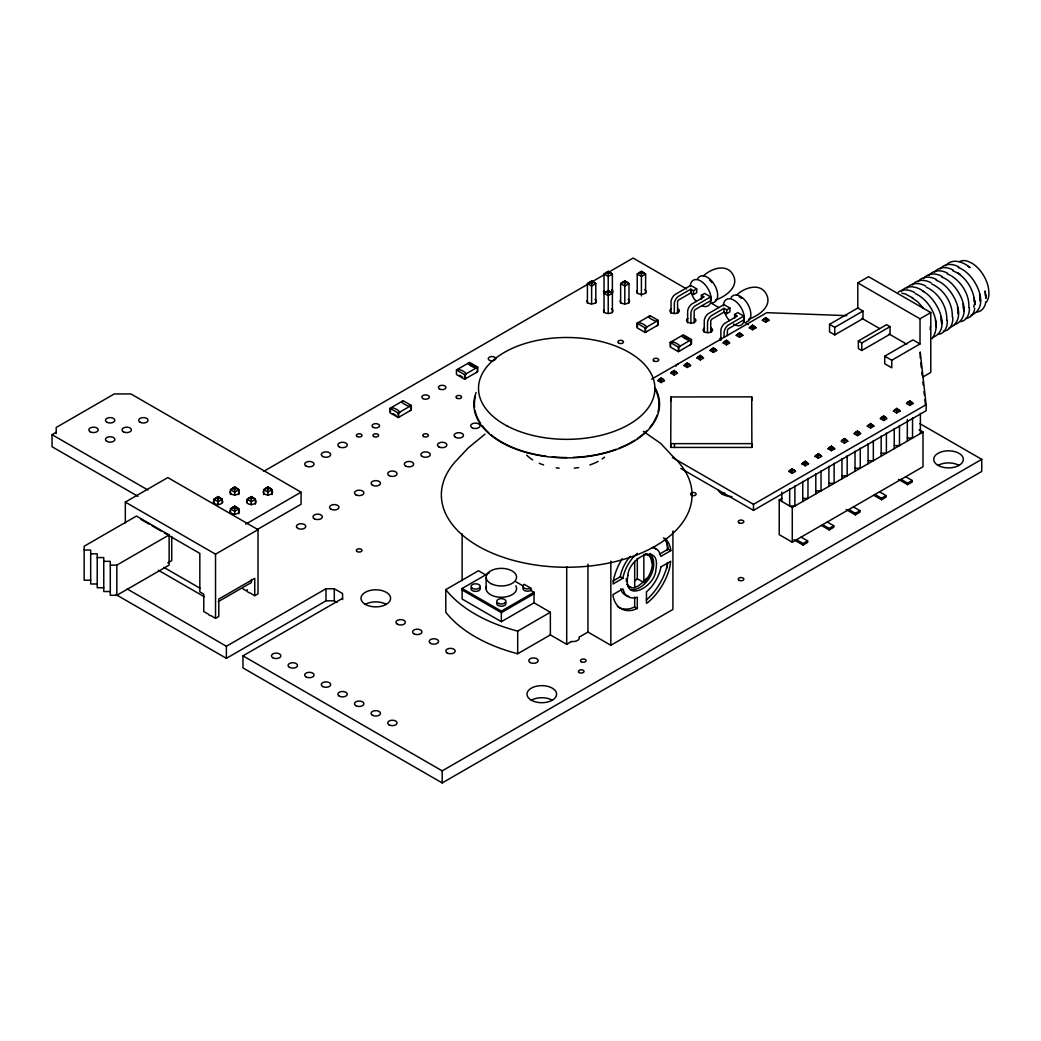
<?xml version="1.0" encoding="UTF-8"?>
<svg xmlns="http://www.w3.org/2000/svg" width="1041" height="1041" viewBox="0 0 1041 1041"><rect width="100%" height="100%" fill="white"/><g stroke="black" fill="none" stroke-linecap="round" stroke-linejoin="round"><path stroke-width="1.5" d="M670.703 447.422L670.99 396.959L751.732 396.868L751.875 447.422L670.703 447.422L670.703 443.648L751.875 443.648L751.875 447.422M930.212 329.789L930.329 326.575M946.776 320.225C947.375 306.575 938.618 292.755 926.23 287.147M952.307 317.037C952.892 303.386 944.135 289.567 931.747 283.959M968.872 307.472C969.522 294.876 961.949 282.527 951.448 275.93M947.271 320.42C947.765 326.367 944.864 333.979 938.019 334.356M952.788 317.232C953.283 323.178 950.381 330.791 943.549 331.168M969.353 307.668C969.848 313.614 966.946 321.227 960.114 321.604M612.915 581.047L620.319 576.766L620.54 575.205A27.73 16.005 -60 0 1 630.143 556.336M622.232 558.692A41.601 24.021 -60 0 0 613.917 578.21L613.058 583.988L622.934 578.275L623.156 576.714A27.73 16.005 -60 0 1 632.759 557.846L637.3 553.292M667.645 562.66L667.216 565.536A41.601 24.021 -60 0 1 646.383 599.954M973.764 307.095L974.389 304.284M974.714 308.292C974.259 313.159 970.889 318.169 965.632 318.416M985.762 301.916C985.293 306.783 981.936 311.793 976.679 312.04M657.795 380.668L661.126 378L664.444 380.668L661.126 382.581L657.795 380.668L660.02 379.392M670.872 373.12L674.191 370.453L677.509 373.12L674.191 375.033L670.872 373.12L674.191 370.453M683.95 365.573L687.268 362.906L690.586 365.573L687.268 367.486L683.95 365.573L686.162 364.298M697.015 358.026L700.333 355.358L703.664 358.026L700.333 359.939L697.015 358.026L700.333 355.358M710.092 350.479L713.41 347.811L716.728 350.479L713.41 352.392L710.092 350.479L713.41 348.566L716.728 350.479M723.157 342.931L726.488 340.264L729.806 342.931L726.488 344.844L723.157 342.931L726.488 340.264M736.234 335.384L739.552 332.717L742.871 335.384L739.552 337.297L736.234 335.384L738.446 334.109M749.312 327.837L752.63 325.169L755.948 327.837L752.63 329.75L749.312 327.837L752.63 325.924L755.948 327.837M762.376 320.29L765.695 317.622L769.026 320.29L765.695 322.203L762.376 320.29L765.695 318.377L769.026 320.29M788.844 471.417L792.175 468.762L795.493 471.417L792.175 473.343L788.844 471.417L792.175 469.504L795.493 471.417M801.921 463.87L805.24 461.215L808.558 463.87L805.24 465.795L801.921 463.87L805.24 461.957L808.558 463.87M814.999 456.322L818.317 453.668L821.635 456.322L818.317 458.248L814.999 456.322L817.211 455.047M828.063 448.775L831.382 446.121L834.713 448.775L831.382 450.701L828.063 448.775L830.276 447.5M842.468 439.718L841.141 441.228L844.459 443.154L847.777 441.228L844.459 438.573L842.468 439.718L844.459 440.877L846.45 439.718M854.206 433.681L857.537 431.026L860.855 433.681L857.537 435.606L854.206 433.681L857.537 431.026M867.283 426.133L870.601 423.479L873.92 426.133L870.601 428.059L867.283 426.133L869.495 424.858M880.361 418.586L883.679 415.932L886.997 418.586L883.679 420.512L880.361 418.586L882.573 417.311M893.425 411.039L896.743 408.384L900.062 411.039L896.743 412.965L893.425 411.039L896.743 409.126L900.062 411.039M906.503 403.492L909.821 400.837L913.139 403.492L909.821 405.417L906.503 403.492L909.821 401.579L913.139 403.492M932.085 338.78C942.756 323.647 930.823 300.498 915.182 293.523M901.506 291.298C906.932 283.972 917.55 286.626 923.718 291.506M907.036 288.11C911.304 282.163 919.802 282.684 925.553 286.002M912.554 284.922C916.822 278.975 925.319 279.495 931.083 282.814M918.071 281.734C922.339 275.787 930.849 276.307 936.601 279.626M923.601 278.546C927.869 272.599 936.366 273.119 942.118 276.438M929.119 275.358C933.387 269.411 941.884 269.931 947.648 273.249M934.636 272.169C938.904 266.223 947.414 266.743 953.166 270.061M940.166 268.981C944.434 263.035 952.931 263.555 958.683 266.873M945.683 265.793C951.942 257.595 963.706 261.942 970.108 267.654L968.013 266.366M635.439 580.54L637.3 578.718L637.3 558.444M643.182 582.114L637.925 586.213L634.568 587.436M643.832 582.492L645.199 581.138A18.491 10.67 -60 0 0 646.383 554.346L643.832 554.424L643.832 582.492L637.3 578.718M484.989 434.175L468.255 447.877L455.724 461.254A125.349 72.363 0 0 0 571.743 567.202A125.349 72.363 0 0 0 672.655 456.218L660.684 443.401L643.429 431.442M530.78 588.165L524.287 584.365L523.584 584.886A4.619 2.668 0 0 0 524.69 588.347A4.619 2.668 0 0 0 530.78 588.165L530.819 590.403L534.033 592.251L534.033 602.817L501.346 621.685L462.126 599.043L462.126 588.477L489.361 572.758M531.535 589.883L530.78 590.429A4.619 2.668 0 0 1 525.198 590.807A4.619 2.668 0 0 1 523.102 587.801M222.254 502.517L222.254 499.277L218.076 496.583L213.886 499.277L213.886 502.517M238.857 494.553L238.857 489.699L234.68 486.993L230.49 489.699L230.49 494.553M238.857 513.734L238.857 508.867L234.68 506.16L230.49 508.867L230.49 512.107M255.461 504.143L255.461 499.277L251.271 496.583L247.094 499.277L247.094 502.517M272.065 494.553L272.065 489.699L267.875 486.993L263.698 489.699L263.698 494.553M595.79 303.074L595.79 283.62L591.613 280.914L587.423 283.62L587.423 303.074M612.394 312.664L612.394 274.03L608.217 271.337L604.027 274.03L604.027 312.664M604.027 293.211L608.217 290.504L612.394 293.211L608.217 295.618L604.027 293.211L606.812 291.597M628.998 303.074L628.998 283.62L624.808 280.914L620.631 283.62L620.631 303.074M645.602 293.484L645.602 274.03L641.412 271.337L637.235 274.03L637.235 293.484M137.946 496.336L52.05 446.745L52.05 434.67L56.201 432.275M125.323 522.946L125.323 502.1L167.809 477.572L258.012 529.648L258.012 593.799L254.746 595.686L251.467 593.799M218.076 496.869L213.886 499.277L218.076 501.697L222.254 499.277L218.076 496.583M234.68 487.279L230.49 489.699L234.68 492.107L238.857 489.699L234.68 486.993M590.221 282.007L587.423 283.62L591.613 286.041L595.79 283.62L591.613 280.914M608.217 271.623L604.027 274.03L608.217 276.451L612.394 274.03L608.217 271.337M263.581 471.417L589.557 283.217M592.368 281.591L603.611 275.097M606.422 273.484L633.11 258.064L686.54 288.904M215.981 497.78L218.076 498.99L220.158 497.78M232.585 488.203L234.68 489.413L236.762 488.203M589.518 282.124L591.613 283.334L593.708 282.124M606.122 272.547L608.217 273.744L610.299 272.547M110.294 565.12L116.826 565.12L169.123 534.931L169.123 565.12L116.826 595.309L110.294 595.309L110.294 561.346L103.762 561.346M390.063 408.306L403.166 400.733L411.312 405.443L411.312 409.998L398.222 417.558L390.063 412.848L390.063 408.306L398.222 413.004L411.312 405.443M456.465 369.958L469.569 362.398L477.728 367.109L477.728 371.663L464.624 379.223L456.465 374.513L456.465 369.958L464.624 374.669L477.728 367.109M402.75 401.475C397.87 400.954 410.089 408.033 410.909 406.185L410.909 409.725L409.686 410.948M456.882 370.232C457.78 367.2 469.751 374.005 465.041 374.942L465.041 378.482L466.264 378.273M469.153 363.14C464.273 362.619 476.492 369.698 477.312 367.85L477.312 371.39L476.088 372.6M234.68 506.447L230.49 508.867L234.68 511.287L238.857 508.867L234.68 506.16M251.271 496.869L247.094 499.277L251.271 501.697L255.461 499.277L251.271 496.583M267.875 487.279L263.698 489.699L267.875 492.107L272.065 489.699L267.875 486.993M623.416 282.007L620.631 283.62L624.808 286.041L628.998 283.62L624.808 280.914M641.412 271.623L637.235 274.03L641.412 276.451L645.602 274.03L641.412 271.337M232.585 507.37L234.68 508.581L236.762 507.37M249.189 497.78L251.271 498.99L253.366 497.78M265.78 488.203L267.875 489.413L269.97 488.203M606.122 291.714L608.217 292.924L610.299 291.714M622.726 282.124L624.808 283.334L626.903 282.124M639.33 272.547L641.412 273.744L643.507 272.547M167.809 562.856L171.726 560.592L171.726 536.44M245.741 524.13L301.07 492.172L301.07 504.247L256.802 529.817M125.323 502.1L215.526 554.176L258.012 529.648M703.313 276.047C710.548 268.747 726.501 263.074 732.851 274.473C740.034 286.704 725.239 296.815 715.31 300.068M677.548 313.276L677.561 301.955A2.043 1.184 -60 0 1 678.745 299.899L690.782 292.95L693.501 294.512L696.715 292.664L696.715 288.891L693.501 290.738L690.782 289.177L678.198 296.49A6.675 3.852 -60 0 0 674.321 303.191L674.282 313.458M637.014 323.231L650.105 315.67L658.263 320.381L658.263 324.935L645.173 332.495L637.014 327.785L637.014 323.231L645.173 327.941L658.263 320.381M649.701 316.412C644.808 315.891 657.04 322.97 657.86 321.122L657.86 324.662L656.624 325.885M701.4 299.066L701.4 295.293L704.614 293.445L710.6 296.906L710.6 300.68L695.349 309.489A2.043 1.184 -60 0 0 694.165 311.545L694.152 322.866M710.6 296.906L694.802 306.08A6.675 3.852 -60 0 0 690.925 312.781L690.886 323.048M736.508 295.215C743.742 287.915 759.696 282.241 766.059 293.64C773.242 305.872 758.447 315.983 748.505 319.249M710.756 332.443L710.756 321.122A2.043 1.184 -60 0 1 711.94 319.08L723.989 312.118L726.709 313.679L729.923 311.832L729.923 308.058L726.709 309.906L723.989 308.344L711.393 315.657A6.675 3.852 -60 0 0 707.529 322.359L707.49 332.626M218.285 601.633L251.467 582.479L251.467 579.46M670.209 342.411L683.312 334.838L691.471 339.548L691.471 344.103L678.368 351.663L670.209 346.952L670.209 342.411L678.368 347.121L691.471 339.548M682.896 335.592C678.016 335.059 690.235 342.138 691.055 340.29L691.055 343.829L689.832 345.052M734.608 318.247L734.608 314.473L737.809 312.612L743.795 316.074L743.808 319.847L728.544 328.657A2.043 1.184 -60 0 0 727.36 330.713L727.36 335.605M212.26 616.441L215.526 618.328L218.792 616.441L218.792 599.082L254.746 578.328L254.746 595.686M651.679 379.119L766.762 312.677L846.801 315.657M659.135 379.158L661.126 380.303L663.117 379.158M672.2 371.611L674.191 372.756L676.182 371.611M685.277 364.064L687.268 365.209L689.259 364.064M698.342 356.516L700.333 357.662L702.337 356.516M711.419 348.969L713.41 350.114L715.401 348.969M724.484 341.422L726.488 342.567L728.479 341.422M737.562 333.875L739.552 335.02L741.543 333.875M750.639 326.327L752.63 327.473L754.621 326.327M763.704 318.78L765.695 319.925L767.685 318.78M127.119 588.946L226.378 646.253L325.989 588.751L334.291 588.751L342.58 593.539L342.58 599.577M857.784 308.032L863.002 311.038L863.002 318.585L834.765 334.903L829.534 331.884L829.534 324.337L857.784 308.032L857.784 282.892L868.571 276.672L930.784 312.586L930.784 372.444L922.703 377.115M115.928 594.567L226.378 658.328L325.989 600.826L334.291 600.826L337.05 602.414M919.893 423.635L981.754 459.354L981.754 471.43L442.191 782.936L242.969 667.919L242.969 655.843L342.58 598.328M829.534 324.337L834.765 327.355L863.002 311.038M898.175 292.222C902.963 288.578 909.548 289.723 914.518 292.378M858.357 340.98L886.594 324.662L890.042 326.653L890.042 334.2L861.792 350.505L858.357 348.527L858.357 340.98L861.792 342.957L890.042 326.653M571.288 641.685L566.707 644.327L550.364 634.893L517.689 653.761A144.426 83.384 0 0 1 445.795 612.251L445.795 589.609L478.47 570.741L486.641 575.465M857.784 282.892L920.01 318.819L930.784 312.586M920.01 343.946L891.76 360.264L891.76 367.811L884.72 363.738L884.72 356.191L912.97 339.887L920.01 343.946L920.01 318.819M462.126 588.477L501.346 611.119L534.033 592.251M534.033 593.76L501.346 612.629L462.126 589.987M790.184 469.907L792.175 471.066L794.166 469.907M803.249 462.36L805.24 463.518L807.23 462.36M816.326 454.813L818.317 455.971L820.308 454.813M829.391 447.266L831.382 448.424L833.373 447.266M855.533 432.171L857.537 433.329L859.528 432.171M868.61 424.624L870.601 425.782L872.592 424.624M881.688 417.077L883.679 418.235L885.67 417.077M894.753 409.529L896.743 410.688L898.734 409.529M907.83 401.982L909.821 403.14L911.812 401.982M445.795 589.609A144.426 83.384 0 0 0 517.689 631.119L550.364 612.251L550.364 634.893M659.526 554.137L668.153 549.154L670.768 550.663L660.905 556.362L659.239 552.081A27.73 16.005 -60 0 0 652.356 547.449M672.421 457.533L753.489 504.338L926.113 404.676L920.231 351.988L920.231 358.026M680.801 468.411L753.489 510.376L926.113 410.714L926.113 404.676M919.086 429.751L923.003 432.015L923.003 466.732L792.279 542.205L779.215 534.658L779.215 499.94L782.025 498.314M779.215 499.94L792.279 507.488L923.003 432.015M579.785 636.78L587.957 632.069L610.833 645.277L672.915 609.427L672.915 530.988M796.534 539.745L803.066 543.519L807.647 540.878L807.647 542.387L803.066 545.029L793.919 539.745M822.676 524.651L829.209 528.425L833.789 525.783L833.789 527.293L829.209 529.934L821.362 525.406M848.818 509.556L855.351 513.33L859.931 510.689L859.931 512.198L855.351 514.84L846.203 509.556M874.961 494.462L881.493 498.236L886.073 495.594L886.073 497.104L881.493 499.745L873.659 495.217M901.103 479.367L907.648 483.141L912.215 480.5L912.215 482.009L907.648 484.651L898.487 479.367M242.969 655.843L442.191 770.861L981.754 459.354M637.3 608.543L632.733 610.195A41.601 24.021 -60 0 1 613.097 596.246L612.98 594.593L622.843 588.907L624.509 593.175A27.73 16.005 -60 0 0 636.038 597.612L637.3 597.144L637.3 608.543L634.685 607.033L630.117 608.686A41.601 24.021 -60 0 1 617.365 606.435M971.149 315.228C992.073 306.822 974.441 272.573 958.306 267.576M954.584 324.792C975.508 316.386 957.876 282.137 941.741 277.14M949.067 327.98C969.978 319.574 952.359 285.325 936.223 280.328M932.502 337.544C952.645 329.932 936.822 297.986 922.794 291.22M631.249 589.987C646.877 589.466 660.384 566.278 650.183 553.448M907.323 438.053L912.541 438.053L912.541 417.935M894.245 445.6L899.476 445.6L899.476 425.483M881.167 453.147L886.398 453.147L886.398 433.03M868.103 460.695L873.334 460.695L873.334 440.577M855.025 468.242L860.256 468.242L860.256 448.124M841.961 475.789L847.179 475.789L847.179 455.672M828.883 483.336L834.114 483.336L834.114 463.219M815.806 490.884L821.037 490.884L821.037 470.766M802.741 498.431L807.972 498.431L807.972 478.313M84.152 550.025L90.684 550.025L90.684 583.988L97.216 583.988M90.684 553.799L97.216 553.799L97.216 587.762L103.762 587.762M97.216 557.573L103.762 557.573L103.762 591.535L110.294 591.535M90.684 580.214L84.152 580.214L84.152 546.252L136.436 516.063L169.123 534.931M901.727 293.146L905.306 293.978L912.671 297.869M952.788 270.764C966.139 276.06 974.428 290.439 974.87 304.479L974.09 297.57M947.271 273.952L950.407 275.279M862.065 318.416L879.645 328.566M889.118 334.031L906.698 344.181M884.72 356.191L891.76 360.264M696.715 288.891L690.73 285.429L674.932 294.603A6.675 3.852 -60 0 0 671.055 301.304L671.016 313.185M729.923 308.058L723.924 304.597L708.127 313.77A6.675 3.852 -60 0 0 704.263 320.472L704.223 332.352M701.4 295.293L704.119 296.867L691.536 304.193A6.675 3.852 -60 0 0 687.659 310.895L687.62 322.775M734.608 314.473L737.327 316.035L724.731 323.361A6.675 3.852 -60 0 0 720.866 330.062L720.827 340.329M711.836 303.517L718.863 307.576M744.172 322.19L748.388 324.623M740.658 334.109L742.871 335.384M871.707 424.858L873.92 426.133M608.217 290.79L612.394 293.211M684.262 336.373L688.335 338.728M847.777 441.228L844.459 438.573M905.683 476.726L912.215 480.5M688.374 364.298L690.586 365.573M832.488 447.5L834.713 448.775M821.635 456.322L818.317 453.668M879.541 491.82L886.073 495.594M664.444 380.668L661.126 378M853.399 506.915L859.931 510.689M827.244 522.009L833.789 525.783M801.102 537.104L807.647 540.878M470.519 363.921L475.958 367.07M459.601 375.346L462.321 376.907M393.199 413.68L395.905 415.255M620.319 576.766L622.934 578.275M516.05 581.867L522.92 585.836M534.033 602.817L550.364 612.251M301.07 492.172L130.906 393.927L114.302 393.927L56.201 427.474L56.201 433.511M52.05 434.67L147.809 489.947M141.016 519.459L149.253 524.222M151.999 525.796L161.602 531.352M164.348 532.927L167.094 534.514M168.46 535.308L199.833 553.422L199.833 591.913L203.763 594.177L203.763 611.535L207.029 613.422M242.969 588.894L246.249 590.781M163.892 567.384L200.301 588.412M158.414 570.26L204.244 596.727M911.747 297.596L917.941 302.007L923.419 308.266M620.787 588.816L621.893 591.665A27.73 16.005 -60 0 0 628.777 596.311M985.918 298.103L985.124 291.194L985.918 298.103L985.541 294.694M979.607 294.382L980.401 301.291L979.932 297.127M963.042 303.946L963.836 310.856L963.367 306.692M957.525 307.134L958.306 314.044L957.85 309.88M940.96 316.698L941.741 323.608L941.285 319.444M935.43 319.886L936.223 326.796L935.768 322.632M974.415 300.315L974.87 304.479M920.764 362.815L921.298 367.603M921.832 372.405L922.183 375.593M922.899 381.982L923.25 385.17M923.966 391.559L924.33 394.747M924.863 399.536L925.397 404.324M626.253 578.601L626.474 581.646M670.768 550.663L670.651 549.023A41.601 24.021 -60 0 0 665.004 538.301M668.153 549.154L668.036 547.514A41.601 24.021 -60 0 0 663.533 537.924M920.387 413.407L920.387 433.524M909.821 400.837L909.821 401.579M909.821 403.14L909.821 405.417M907.648 483.141L907.648 484.651M907.323 419.406L907.323 441.072M896.743 408.384L896.743 409.126M896.743 410.688L896.743 412.965M894.245 428.502L894.245 448.619M883.679 415.932L883.679 416.673M883.679 418.235L883.679 420.512M881.493 498.236L881.493 499.745M881.167 436.049L881.167 456.166M870.601 423.479L870.601 424.221M870.601 425.782L870.601 428.059M868.103 443.596L868.103 463.713M861.792 342.957L861.792 350.505M857.537 433.329L857.537 435.606M855.351 513.33L855.351 514.84M855.025 451.143L855.025 471.261M844.459 440.877L844.459 443.154M841.961 458.691L841.961 478.808M834.765 327.355L834.765 334.903M831.382 446.121L831.382 446.862M831.382 448.424L831.382 450.701M829.209 528.425L829.209 529.934M828.883 466.238L828.883 486.355M818.317 455.971L818.317 458.248M815.806 473.785L815.806 493.902M805.24 461.215L805.24 461.957M805.24 463.518L805.24 465.795M803.066 543.519L803.066 545.029M802.741 481.332L802.741 501.45M794.895 485.861L794.895 505.978L789.664 505.978L789.664 488.958M792.175 468.762L792.175 469.504M792.175 471.066L792.175 473.343M792.279 507.488L792.279 542.205M781.83 492.159L781.83 501.45M765.695 317.622L765.695 318.377M765.695 319.925L765.695 322.203M753.489 504.338L753.489 510.376M752.63 325.169L752.63 325.924M752.63 327.473L752.63 329.75M751.732 396.868L751.732 400.642M743.795 319.847L743.795 316.074L727.997 325.247A6.675 3.852 -60 0 0 724.133 331.949L724.094 337.362M739.552 332.717L739.552 333.471M739.552 335.02L739.552 337.297M726.709 309.906L726.709 313.679M726.488 342.567L726.488 344.844M723.989 308.344L723.989 312.118M713.41 347.811L713.41 348.566M713.41 350.114L713.41 352.392M700.333 357.662L700.333 359.939M693.501 290.738L693.501 294.512M690.782 289.177L690.782 292.95M687.268 362.906L687.268 363.66M687.268 365.209L687.268 367.486M680.007 350.726L678.784 350.921L678.784 347.382C683.495 346.458 671.523 339.639 670.625 342.671L670.625 346.211M678.368 347.121L678.368 351.663M674.503 443.726L674.503 447.5M674.191 372.756L674.191 375.033M670.99 396.959L670.99 400.733M667.333 543.441L667.333 549.947M667.333 562.934L667.333 567.813M661.126 380.303L661.126 382.581M646.799 331.545L645.576 331.754L645.576 328.214C650.3 327.277 638.328 320.472 637.417 323.504L637.417 327.043M645.173 327.941L645.173 332.495M641.412 273.744L641.412 295.904M634.685 561.32L634.685 587.827L632.134 587.892A18.491 10.67 -60 0 1 627.606 584.704M634.685 597.053L634.685 607.033M624.808 283.334L624.808 303.868M610.833 561.177L610.833 645.277M608.217 273.744L608.217 291.038M608.217 292.924L608.217 313.458M591.613 283.334L591.613 303.868M587.957 564.144L587.957 632.069M566.707 566.694L566.707 644.327M517.689 631.119L517.689 653.761M501.346 611.119L501.346 621.685M486.121 577.573L486.121 588.894M464.624 374.669L464.624 379.223M462.126 533.812L462.126 580.722M442.191 770.861L442.191 782.936M399.861 416.621L398.625 416.816L398.625 413.277C403.348 412.34 391.377 405.535 390.479 408.566L390.479 412.106M398.222 413.004L398.222 417.558M334.291 588.751L334.291 600.826M325.989 588.751L325.989 600.826M267.875 489.413L267.875 495.36M251.271 498.99L251.271 504.937M234.68 489.413L234.68 495.36M234.68 508.581L234.68 514.527M226.378 646.253L226.378 658.328M218.076 498.99L218.076 504.937M215.526 554.176L215.526 618.328M116.826 565.12L116.826 595.309M531.352 700.216A14.795 8.536 0 0 0 556.089 696.39A14.795 8.536 0 0 0 537.976 685.928A14.795 8.536 0 0 0 531.352 700.216A14.795 8.536 0 0 1 552.264 700.216M365.326 604.366A14.795 8.536 0 0 0 390.076 600.54A14.795 8.536 0 0 0 371.962 590.078A14.795 8.536 0 0 0 365.326 604.366A14.795 8.536 0 0 1 386.25 604.366M938.084 465.392A14.795 8.536 0 0 0 962.834 461.553A14.795 8.536 0 0 0 944.721 451.104A14.795 8.536 0 0 0 938.084 465.392A14.795 8.536 0 0 1 959.008 465.392M731.927 496.635A14.795 8.536 0 0 1 718.433 490.311M722.272 494.137A14.795 8.536 0 0 1 724.653 493.018M676.051 366.315A2.824 1.627 0 0 1 678.042 364.324M690.573 493.681A2.824 1.627 0 0 1 694.92 492.757A2.824 1.627 0 0 1 694.92 495.425A2.824 1.627 0 0 1 690.573 494.514M711.146 328.032A4.698 2.707 0 0 1 711.146 331.871A4.698 2.707 0 0 1 704.497 331.871A4.698 2.707 0 0 1 704.497 328.032M719.891 340.238A4.698 2.707 0 0 1 721.101 337.622M677.938 308.865A4.698 2.707 0 0 1 677.938 312.703A4.698 2.707 0 0 1 671.302 312.703A4.698 2.707 0 0 1 671.302 308.865M694.542 318.455A4.698 2.707 0 0 1 694.542 322.281A4.698 2.707 0 0 1 687.906 322.281A4.698 2.707 0 0 1 687.906 318.455M579.173 636.897A6.467 3.735 0 0 1 571.262 641.464M611.535 289.697A4.698 2.707 0 0 1 611.535 293.536M603.676 292.313A4.698 2.707 0 0 1 603.676 290.907M594.932 299.288A4.698 2.707 0 0 1 592.823 303.816A4.698 2.707 0 0 1 587.072 300.498M611.535 308.865A4.698 2.707 0 0 1 609.427 313.406A4.698 2.707 0 0 1 603.676 310.088M628.139 299.288A4.698 2.707 0 0 1 626.031 303.816A4.698 2.707 0 0 1 620.28 300.498M644.73 289.697A4.698 2.707 0 0 1 642.635 294.239A4.698 2.707 0 0 1 636.884 290.907M494.657 360.238A3.748 2.173 0 0 1 488.593 359.626A3.748 2.173 0 0 1 491.677 356.556A3.748 2.173 0 0 1 495.62 359.275M250.816 593.24A5.088 2.941 0 0 1 247.211 589.648M211.596 615.882A5.088 2.941 0 0 1 208.005 613.813M237.986 490.259A4.698 2.707 0 0 1 235.878 494.8A4.698 2.707 0 0 1 230.139 491.469M221.382 499.849A4.698 2.707 0 0 1 221.382 503.675A4.698 2.707 0 0 1 214.745 503.675A4.698 2.707 0 0 1 214.745 499.849M237.986 509.426A4.698 2.707 0 0 1 235.878 513.968A4.698 2.707 0 0 1 230.139 510.65M254.59 499.849A4.698 2.707 0 0 1 254.59 503.675A4.698 2.707 0 0 1 247.953 503.675A4.698 2.707 0 0 1 247.953 499.849M271.194 490.259A4.698 2.707 0 0 1 269.085 494.8A4.698 2.707 0 0 1 263.334 491.469M959.711 261.512A24.594 14.197 60 0 1 967.662 261.226L972.177 263.334A24.594 14.197 60 0 1 988.521 288.305L988.95 293.77A24.594 14.197 60 0 1 986.321 302.189M957.85 272.872A21.262 12.271 60 0 1 960.479 274.525M479.641 587.397A4.619 2.668 0 0 1 476.231 591.379A4.619 2.668 0 0 1 471.17 588.035M515.868 585.81A15.238 8.796 0 0 1 502.048 597.274A15.238 8.796 0 0 1 486.459 586.604M505.353 602.245A4.619 2.668 0 0 1 501.944 606.226A4.619 2.668 0 0 1 496.882 602.882M645.719 553.968A18.491 10.67 -60 0 1 651.666 562.674M646.474 578.249A18.491 10.67 -60 0 1 644.535 580.761M631.484 587.514A18.491 10.67 -60 0 1 626.955 584.326M653.67 547.449A27.73 16.005 -60 0 1 655.765 549.362M655.349 388.319A92.844 53.612 0 0 1 570.442 457.832A92.844 53.612 0 0 1 476.127 392.483M604.574 457.129A46.22 26.689 0 0 1 602.101 458.977M598.159 461.384A46.22 26.689 0 0 1 589.818 464.937M578.666 467.604A46.22 26.689 0 0 1 574.242 468.151M559.173 468.151A46.22 26.689 0 0 1 556.206 467.812M543.597 464.937A46.22 26.689 0 0 1 539.264 463.297M532.641 459.862A46.22 26.689 0 0 1 526.681 455.164M654.477 387.812A92.285 53.273 0 0 1 658.016 411.989M657.079 415.047A92.285 53.273 0 0 1 649.987 427.213M646.63 430.909A92.285 53.273 0 0 1 637.391 438.521M634.724 440.265A92.285 53.273 0 0 1 619.109 448.124M616.012 449.296A92.285 53.273 0 0 1 573.123 457.415M566.707 457.546A92.285 53.273 0 0 1 552.264 456.882M545.926 456.179A92.285 53.273 0 0 1 491.105 434.813M488.867 432.874A92.285 53.273 0 0 1 482.412 425.938M480.552 423.349A92.285 53.273 0 0 1 475.047 410.44M474.579 407.343A92.285 53.273 0 0 1 475.399 396.543M690.209 286.561A14.795 8.536 60 0 1 700.593 280.94A14.795 8.536 60 0 1 711.107 298.481A14.795 8.536 60 0 1 701.634 305.638M696.299 301.513A14.795 8.536 60 0 1 690.86 291.584M697.691 278.754A14.795 8.536 60 0 1 714.386 284.648A14.795 8.536 60 0 1 712.083 302.775M709.65 280.12A13.403 7.742 60 0 1 711.94 282.54M723.417 305.729A14.795 8.536 60 0 1 734.256 300.381A14.795 8.536 60 0 1 744.315 318.715A14.795 8.536 60 0 1 733.476 324.063M729.507 320.68A14.795 8.536 60 0 1 724.614 312.521M730.899 297.921A14.795 8.536 60 0 1 747.074 303.009A14.795 8.536 60 0 1 746.449 321.786M739.162 296.88A13.403 7.742 60 0 1 741.634 298.312M660.814 566.981L660.593 568.555A27.73 16.005 -60 0 1 650.989 587.41L646.448 591.965L646.448 603.351L647.931 602.362A41.601 24.021 -60 0 0 669.831 567.046L670.69 561.281L660.814 566.981M627.879 575.465C622.388 604.418 655.231 587.241 655.856 569.804C661.36 540.852 628.517 558.028 627.879 575.465M357.193 551.561A2.824 1.627 0 0 0 361.917 550.832A2.824 1.627 0 0 0 358.455 548.828A2.824 1.627 0 0 0 357.193 551.561M581.32 661.777A2.824 1.627 0 0 0 586.031 661.048A2.824 1.627 0 0 0 582.583 659.057A2.824 1.627 0 0 0 581.32 661.777M739.032 580.305A2.824 1.627 0 0 0 743.742 579.577A2.824 1.627 0 0 0 740.294 577.586A2.824 1.627 0 0 0 739.032 580.305M579.238 672.564A2.824 1.627 0 0 0 583.949 671.835A2.824 1.627 0 0 0 580.501 669.844A2.824 1.627 0 0 0 579.238 672.564M456.804 398.196A2.824 1.627 0 0 0 461.514 397.467A2.824 1.627 0 0 0 458.066 395.476A2.824 1.627 0 0 0 456.804 398.196M739.032 522.803A2.824 1.627 0 0 0 743.742 522.075A2.824 1.627 0 0 0 740.294 520.084A2.824 1.627 0 0 0 739.032 522.803M373.797 436.543A2.824 1.627 0 0 0 378.508 435.815A2.824 1.627 0 0 0 375.059 433.811A2.824 1.627 0 0 0 373.797 436.543M423.596 436.543A2.824 1.627 0 0 0 428.319 435.815A2.824 1.627 0 0 0 424.858 433.811A2.824 1.627 0 0 0 423.596 436.543M357.193 436.543A2.824 1.627 0 0 0 361.917 435.815A2.824 1.627 0 0 0 358.455 433.811A2.824 1.627 0 0 0 357.193 436.543M653.956 361.058A2.824 1.627 0 0 0 658.667 360.329A2.824 1.627 0 0 0 655.218 358.338A2.824 1.627 0 0 0 653.956 361.058M618.666 343.088A2.824 1.627 0 0 0 623.39 342.359A2.824 1.627 0 0 0 619.929 340.368A2.824 1.627 0 0 0 618.666 343.088M530.181 662.544A4.698 2.707 0 0 0 538.041 661.334A4.698 2.707 0 0 0 532.289 658.016A4.698 2.707 0 0 0 530.181 662.544M389.074 724.848A4.698 2.707 0 0 0 396.92 723.638A4.698 2.707 0 0 0 391.169 720.32A4.698 2.707 0 0 0 389.074 724.848M372.47 715.271A4.698 2.707 0 0 0 380.329 714.048A4.698 2.707 0 0 0 374.578 710.73A4.698 2.707 0 0 0 372.47 715.271M355.866 705.681A4.698 2.707 0 0 0 363.725 704.471A4.698 2.707 0 0 0 357.974 701.14A4.698 2.707 0 0 0 355.866 705.681M339.262 696.091A4.698 2.707 0 0 0 347.121 694.881A4.698 2.707 0 0 0 341.37 691.562A4.698 2.707 0 0 0 339.262 696.091M322.658 686.513A4.698 2.707 0 0 0 330.517 685.29A4.698 2.707 0 0 0 324.766 681.972A4.698 2.707 0 0 0 322.658 686.513M306.067 676.923A4.698 2.707 0 0 0 313.914 675.713A4.698 2.707 0 0 0 308.162 672.395A4.698 2.707 0 0 0 306.067 676.923M289.463 667.346A4.698 2.707 0 0 0 297.323 666.123A4.698 2.707 0 0 0 291.571 662.805A4.698 2.707 0 0 0 289.463 667.346M272.859 657.756A4.698 2.707 0 0 0 280.719 656.546A4.698 2.707 0 0 0 274.967 653.214A4.698 2.707 0 0 0 272.859 657.756M306.067 466.056A4.698 2.707 0 0 0 313.914 464.846A4.698 2.707 0 0 0 308.162 461.527A4.698 2.707 0 0 0 306.067 466.056M322.658 456.478A4.698 2.707 0 0 0 330.517 455.255A4.698 2.707 0 0 0 324.766 451.937A4.698 2.707 0 0 0 322.658 456.478M339.262 446.888A4.698 2.707 0 0 0 347.121 445.678A4.698 2.707 0 0 0 341.37 442.347A4.698 2.707 0 0 0 339.262 446.888M447.175 652.967A4.698 2.707 0 0 0 455.034 651.744A4.698 2.707 0 0 0 449.283 648.426A4.698 2.707 0 0 0 447.175 652.967M430.571 643.377A4.698 2.707 0 0 0 438.43 642.167A4.698 2.707 0 0 0 432.679 638.849A4.698 2.707 0 0 0 430.571 643.377M413.967 633.8A4.698 2.707 0 0 0 421.826 632.577A4.698 2.707 0 0 0 416.075 629.258A4.698 2.707 0 0 0 413.967 633.8M397.376 624.21A4.698 2.707 0 0 0 405.222 622.999A4.698 2.707 0 0 0 399.471 619.668A4.698 2.707 0 0 0 397.376 624.21M439.536 388.996A3.748 2.173 0 0 0 445.821 388.02A3.748 2.173 0 0 0 441.228 385.365A3.748 2.173 0 0 0 439.536 388.996M373.133 427.33A3.748 2.173 0 0 0 379.418 426.368A3.748 2.173 0 0 0 374.812 423.713A3.748 2.173 0 0 0 373.133 427.33M422.945 398.586A3.748 2.173 0 0 0 429.217 397.61A3.748 2.173 0 0 0 424.624 394.955A3.748 2.173 0 0 0 422.945 398.586M405.678 466.056A4.698 2.707 0 0 0 413.524 464.846A4.698 2.707 0 0 0 407.773 461.527A4.698 2.707 0 0 0 405.678 466.056M422.269 456.478A4.698 2.707 0 0 0 430.128 455.255A4.698 2.707 0 0 0 424.377 451.937A4.698 2.707 0 0 0 422.269 456.478M330.96 509.192A4.698 2.707 0 0 0 338.819 507.969A4.698 2.707 0 0 0 333.068 504.651A4.698 2.707 0 0 0 330.96 509.192M297.765 528.36A4.698 2.707 0 0 0 305.612 527.149A4.698 2.707 0 0 0 299.86 523.818A4.698 2.707 0 0 0 297.765 528.36M438.873 446.888A4.698 2.707 0 0 0 446.732 445.678A4.698 2.707 0 0 0 440.981 442.347A4.698 2.707 0 0 0 438.873 446.888M455.477 437.298A4.698 2.707 0 0 0 463.336 436.088A4.698 2.707 0 0 0 457.585 432.77A4.698 2.707 0 0 0 455.477 437.298M372.47 485.223A4.698 2.707 0 0 0 380.329 484.013A4.698 2.707 0 0 0 374.578 480.695A4.698 2.707 0 0 0 372.47 485.223M355.866 494.813A4.698 2.707 0 0 0 363.725 493.603A4.698 2.707 0 0 0 357.974 490.272A4.698 2.707 0 0 0 355.866 494.813M389.074 475.646A4.698 2.707 0 0 0 396.92 474.423A4.698 2.707 0 0 0 391.169 471.105A4.698 2.707 0 0 0 389.074 475.646M314.369 518.769A4.698 2.707 0 0 0 322.216 517.559A4.698 2.707 0 0 0 316.464 514.241A4.698 2.707 0 0 0 314.369 518.769M472.08 427.721A4.698 2.707 0 0 0 479.94 426.498A4.698 2.707 0 0 0 474.189 423.18A4.698 2.707 0 0 0 472.08 427.721M106.833 422.204A4.698 2.707 0 0 0 114.692 420.993A4.698 2.707 0 0 0 108.941 417.675A4.698 2.707 0 0 0 106.833 422.204M90.229 431.794A4.698 2.707 0 0 0 98.088 430.571A4.698 2.707 0 0 0 92.337 427.252A4.698 2.707 0 0 0 90.229 431.794M106.833 441.371A4.698 2.707 0 0 0 114.692 440.161A4.698 2.707 0 0 0 108.941 436.843A4.698 2.707 0 0 0 106.833 441.371M123.437 431.794A4.698 2.707 0 0 0 131.296 430.571A4.698 2.707 0 0 0 125.545 427.252A4.698 2.707 0 0 0 123.437 431.794M140.041 422.204A4.698 2.707 0 0 0 147.9 420.993A4.698 2.707 0 0 0 142.149 417.675A4.698 2.707 0 0 0 140.041 422.204M472.367 588.347A4.619 2.668 0 0 0 480.096 587.15A4.619 2.668 0 0 0 474.436 583.884A4.619 2.668 0 0 0 472.367 588.347M499.042 603.624A4.619 2.668 0 0 0 505.965 601.308A4.619 2.668 0 0 0 499.042 599.004A4.619 2.668 0 0 0 499.042 603.624M491.079 583.663A15.238 8.796 0 0 0 516.232 579.043A15.238 8.796 0 0 0 496.726 568.776A15.238 8.796 0 0 0 491.079 583.663M506.889 425.847A88.212 50.931 0 0 0 652.759 399.601A88.212 50.931 0 0 0 540.474 339.795A88.212 50.931 0 0 0 506.889 425.847"/></g></svg>
